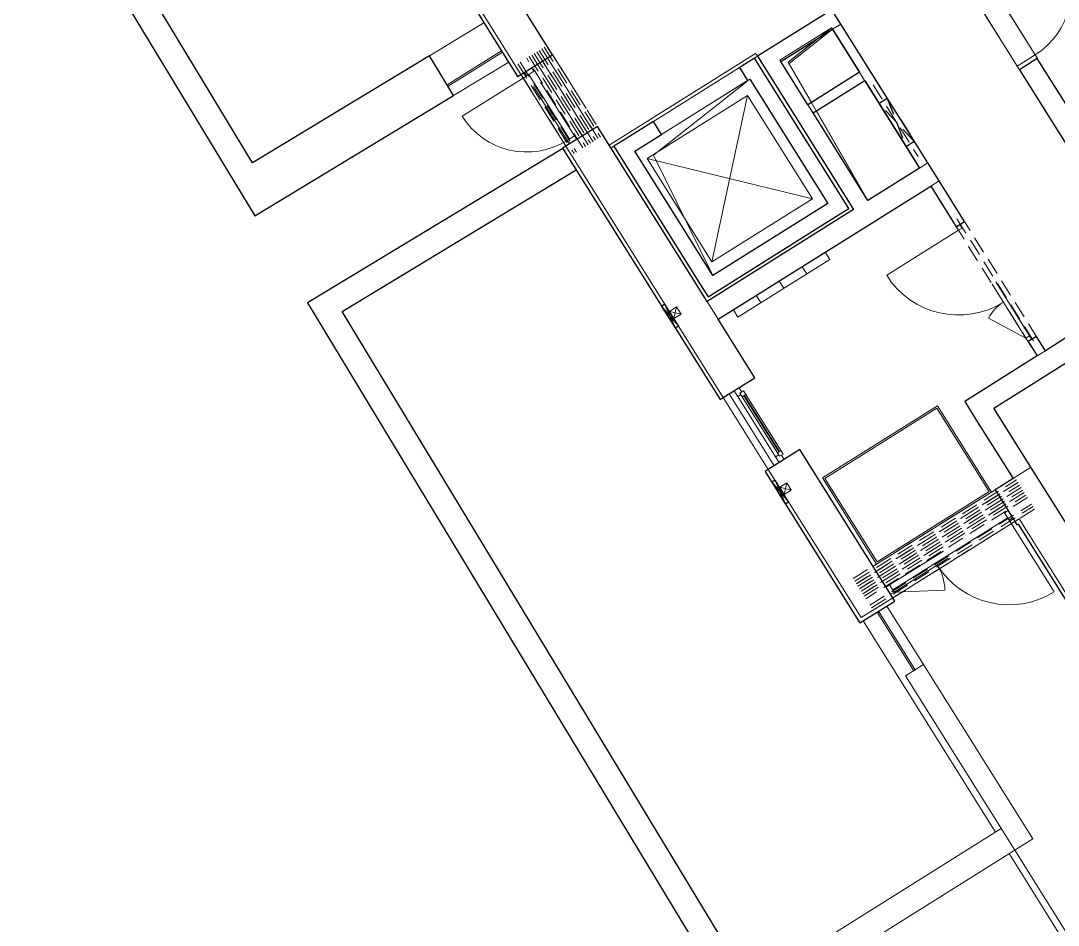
# Model space of a CAD drawing. Header units: millimetres. Extents: x -9129 to 220959, y -4760 to 72638.
# Drawn here: x 147507 to 159750, y 17535 to 28209 of the extents above; entities that cross this region are included whole.
import ezdxf

# ---------------------------------------------------------------- set-up
doc = ezdxf.new("R2010")
doc.units = ezdxf.units.MM
doc.linetypes.add('HA_Dash_3mm-S1mm', pattern=[300, 200, -100])
doc.linetypes.add('HA_DashDot_2_2mm-S0_6mm', pattern=[1650, 750, -450, 0, -450])
for name, color, linetype, lineweight in [('A-CLNG-____-OTLN', 9, 'Continuous', 9), ('A-DETL-____-OTLN', 9, 'Continuous', 25), ('A-DETL-____-THIN', 9, 'Continuous', 9), ('A-DETL-GENF-OTLN', 9, 'Continuous', 9), ('A-DOOR-____-MCUT', 9, 'HA_DashDot_2_2mm-S0_6mm', 9), ('A-DOOR-____-OTLN', 9, 'Continuous', 9), ('A-DOOR-FRAM-MCUT', 9, 'Continuous', 9), ('A-DOOR-FRAM-OTLN', 9, 'Continuous', 9), ('A-FLOR-____-OTLN', 9, 'Continuous', 9), ('A-FLOR-HRAL-OTLN', 9, 'Continuous', 9), ('A-GENM-____-HDLN', 9, 'HA_Dash_3mm-S1mm', 9), ('A-GENM-____-MCUT', 9, 'HA_Dash_3mm-S1mm', 25), ('A-GENM-____-OTLN', 9, 'Continuous', 9), ('A-GLAZ-____-MCUT', 9, 'Continuous', 5), ('A-GLAZ-____-OTLN', 9, 'Continuous', 5), ('A-WALL-____-MCUT', 9, 'Continuous', 25), ('A-WALL-____-OTLN', 9, 'Continuous', 9), ('I-WALL-____-MCUT', 9, 'Continuous', 25), ('I-WALL-____-OTLN', 9, 'Continuous', 9), ('M-HVAC-DUCT-OTLN', 9, 'Continuous', 9)]:
    doc.layers.add(name, color=color, linetype=linetype, lineweight=lineweight)

# ---------------------------------------------------------------- blocks, each defined once
blk = doc.blocks.new('HA_DR_Single_Swing_Solid - In_BJ_900x2100_Vstup-2040222-schema POHLEDU D_140_6400')
at = {"layer": 'A-DOOR-____-MCUT'}
for p, q in [((-450, 125), (450, 125)), ((-450, -125), (450, -125))]:
    blk.add_line(p, q, dxfattribs=at)
at = {"layer": 'A-DOOR-____-OTLN'}
for p, q in [((-500, 125), (500, 125)), ((-500, -125), (500, -125))]:
    blk.add_line(p, q, dxfattribs=at)
at = {"layer": 'A-DOOR-____-OTLN', "lineweight": 5}
blk.add_line((450, -1025), (450, -125), dxfattribs=at)
blk.add_arc((450, -125), 900, 180, 270, dxfattribs=at)
at = {"layer": 'A-DOOR-FRAM-MCUT'}
for p, q in [((-450, 125), (-500, 125)), ((-450, -125), (-450, 125)), ((500, 125), (450, 125)), ((450, 125), (450, -125)), ((-500, -125), (-450, -125)), ((450, -125), (500, -125))]:
    blk.add_line(p, q, dxfattribs=at)
blk = doc.blocks.new('HA_DR_Double_Swing_Solid_wCasing - In_OBJ_1500x2100_1000-1799535-schema POHLEDU D_140_6400')
at = {"layer": 'A-DOOR-____-MCUT'}
for p, q in [((-750, 57), (750, 57)), ((-750, 7), (750, 7))]:
    blk.add_line(p, q, dxfattribs=at)
at = {"layer": 'A-DOOR-____-OTLN', "lineweight": 5}
for p, q in [((750, 1057), (750, 57)), ((-317, 307), (-750, 57))]:
    blk.add_line(p, q, dxfattribs=at)
for centre, radius, start, end in [((750, 57), 1000, 90, 180), ((-750, 57), 500, 360, 30)]:
    blk.add_arc(centre, radius, start, end, dxfattribs=at)
at = {"layer": 'A-DOOR-FRAM-MCUT'}
for p, q in [((-800, 57), (-750, 57)), ((-750, 7), (-800, 7)), ((-750, 57), (-750, 7)), ((750, 57), (800, 57)), ((750, 7), (750, 57)), ((800, 7), (750, 7))]:
    blk.add_line(p, q, dxfattribs=at)
blk = doc.blocks.new('HA_WD_SinglePanel - 1000x2400-1662822-schema POHLEDU D_140_6400')
at = {"layer": 'A-GLAZ-____-MCUT'}
for p, q in [((-420, 70), (-500, 70)), ((-500, 0), (-440, 0)), ((-440, -25), (-440, 25)), ((-440, 25), (-390, 25)), ((-420, 25), (-420, 70)), ((-390, 25), (-390, -25)), ((390, 5), (-390, 5)), ((390, -25), (390, 25)), ((390, 25), (440, 25)), ((500, 70), (420, 70)), ((420, 70), (420, 25)), ((440, 25), (440, -25)), ((440, 0), (500, 0)), ((-390, -25), (-440, -25)), ((390, -5), (-390, -5)), ((440, -25), (390, -25))]:
    blk.add_line(p, q, dxfattribs=at)
at = {"layer": 'A-GLAZ-____-OTLN'}
for p, q in [((440, 25), (-440, 25)), ((-440, -25), (-440, 25)), ((420, 70), (-420, 70)), ((390, 25), (-390, 25)), ((440, 25), (440, -25)), ((-440, -25), (440, -25)), ((390, -25), (-390, -25))]:
    blk.add_line(p, q, dxfattribs=at)
blk = doc.blocks.new('HA_GM_Shaft_Rectangle - Default-1963429-schema POHLEDU D_140_6400')
at = {"layer": 'A-DETL-GENF-OTLN'}
for p, q in [((160, -160), (1600, 0)), ((0, -1735), (160, -160))]:
    blk.add_line(p, q, dxfattribs=at)
at = {"layer": 'A-GENM-____-OTLN'}
blk.add_line((370, 0), (1570, 0), dxfattribs=at)
blk = doc.blocks.new('HA_GM_Shaft_Rectangle - Default-1963431-schema POHLEDU D_140_6400')
at = {"layer": 'A-DETL-GENF-OTLN'}
for p, q in [((51, -620), (72, -72)), ((72, -72), (540, -20)), ((0, -1955), (47, -735))]:
    blk.add_line(p, q, dxfattribs=at)
blk = doc.blocks.new('HA_GM_Shaft_Rectangle - Default-1963435-schema POHLEDU D_140_6400')
at = {"layer": 'A-DETL-GENF-OTLN'}
for p, q in [((160, -160), (1600, 0)), ((0, -1735), (160, -160))]:
    blk.add_line(p, q, dxfattribs=at)
at = {"layer": 'A-GENM-____-OTLN'}
for p, q in [((0, -1735), (0, 0)), ((0, 0), (1600, 0)), ((1600, 0), (1600, -1735)), ((1600, -1735), (0, -1735))]:
    blk.add_line(p, q, dxfattribs=at)
blk = doc.blocks.new('HA_GM_Shaft_Rectangle - Default-1963437-schema POHLEDU D_140_6400')
at = {"layer": 'A-DETL-GENF-OTLN'}
for p, q in [((72, -72), (720, 0)), ((0, -1955), (72, -72))]:
    blk.add_line(p, q, dxfattribs=at)
at = {"layer": 'A-GENM-____-OTLN'}
for p, q in [((0, -1955), (0, 0)), ((0, 0), (720, 0)), ((720, 0), (720, -1955)), ((720, -1955), (0, -1955))]:
    blk.add_line(p, q, dxfattribs=at)
blk = doc.blocks.new('HA_DR_Double_Swing_Solid_FrameButt - In_FAS_1600x2350_1000-1958729-schema POHLEDU D_140_6400')
at = {"layer": 'A-DOOR-____-MCUT'}
for p, q in [((-800, -70), (800, -70)), ((-800, -170), (800, -170))]:
    blk.add_line(p, q, dxfattribs=at)
at = {"layer": 'A-DOOR-____-OTLN', "lineweight": 5}
for p, q in [((-280, -470), (-800, -170)), ((800, -1170), (800, -170))]:
    blk.add_line(p, q, dxfattribs=at)
for centre, radius, start, end in [((-800, -170), 600, 330, 360), ((800, -170), 1000, 180, 270)]:
    blk.add_arc(centre, radius, start, end, dxfattribs=at)
at = {"layer": 'A-DOOR-FRAM-MCUT'}
for p, q in [((-800, -70), (-850, -70)), ((-800, -170), (-800, -70)), ((850, -70), (800, -70)), ((800, -70), (800, -170)), ((-850, -170), (-800, -170)), ((800, -170), (850, -170))]:
    blk.add_line(p, q, dxfattribs=at)
at = {"layer": 'A-DOOR-FRAM-OTLN', "linetype": 'HA_DashDot_2_2mm-S0_6mm'}
for p, q in [((850, 220), (-850, 220)), ((850, -220), (-850, -220))]:
    blk.add_line(p, q, dxfattribs=at)
blk = doc.blocks.new('Cistici zona_ram - Cistici zona_ram-1710819-schema POHLEDU D_140_6400')
at = {"layer": 'A-GENM-____-OTLN'}
for p, q in [((-29010, -3652), (-30210, -3652)), ((-30210, -3652), (-30210, -5252)), ((-30190, -5232), (-30190, -3672)), ((-30190, -3672), (-29030, -3672)), ((-29030, -3672), (-29030, -5232)), ((-29010, -5252), (-29010, -3652)), ((-30210, -5252), (-29010, -5252)), ((-29030, -5232), (-30190, -5232))]:
    blk.add_line(p, q, dxfattribs=at)
blk = doc.blocks.new('HA_DR_Single_Swing_Solid_ButtFrame - In_FAS_900x2350_Unik-1926024-schema POHLEDU D_140_6400')
at = {"layer": 'A-DOOR-____-MCUT'}
for p, q in [((-450, 170), (450, 170)), ((-450, 70), (450, 70))]:
    blk.add_line(p, q, dxfattribs=at)
at = {"layer": 'A-DOOR-____-OTLN', "lineweight": 5}
blk.add_line((450, 1070), (450, 170), dxfattribs=at)
blk.add_arc((450, 170), 900, 90, 180, dxfattribs=at)
at = {"layer": 'A-DOOR-FRAM-MCUT'}
for p, q in [((-500, 170), (-450, 170)), ((-450, 170), (-450, 70)), ((450, 170), (500, 170)), ((450, 70), (450, 170)), ((-450, 70), (-500, 70)), ((500, 70), (450, 70))]:
    blk.add_line(p, q, dxfattribs=at)
at = {"layer": 'A-DOOR-FRAM-OTLN', "linetype": 'HA_DashDot_2_2mm-S0_6mm'}
for p, q in [((500, 220), (-500, 220)), ((500, -220), (-500, -220))]:
    blk.add_line(p, q, dxfattribs=at)
blk = doc.blocks.new('TB_Porotherm KP11_5_1000mm - TB_Porotherm KP11_5_1000mm-1863649-schema POHLEDU D_140_6400')
at = {"layer": 'A-GENM-____-HDLN'}
for p, q in [((-500, 57.5), (500, 57.5)), ((-500, 0), (500, 0)), ((500, -57.5), (-500, -57.5))]:
    blk.add_line(p, q, dxfattribs=at)
blk = doc.blocks.new('TB_Porotherm KP11_5_1750mm - TB_Porotherm KP11_5_1750mm-1871670-schema POHLEDU D_140_6400')
at = {"layer": 'A-GENM-____-HDLN'}
for p, q in [((-875, 57.5), (875, 57.5)), ((-875, 0), (875, 0)), ((875, -57.5), (-875, -57.5))]:
    blk.add_line(p, q, dxfattribs=at)
blk = doc.blocks.new('TB_Porotherm KP7_1250mm - TB_Porotherm KP7_1250mm-1864450-schema POHLEDU D_140_6400')
at = {"layer": 'A-GENM-____-HDLN'}
for p, q in [((-625, 35), (625, 35)), ((-625, 0), (625, 0)), ((625, -35), (-625, -35))]:
    blk.add_line(p, q, dxfattribs=at)
blk = doc.blocks.new('TB_Porotherm KP7_2250mm - TB_Porotherm KP7_2250mm-1893974-schema POHLEDU D_140_6400')
at = {"layer": 'A-GENM-____-HDLN'}
for p, q in [((-1125, 35), (1125, 35)), ((-1125, 0), (1125, 0)), ((1125, -35), (-1125, -35))]:
    blk.add_line(p, q, dxfattribs=at)
blk = doc.blocks.new('HA_GM_Opening_Rectangle_WallBased - Default-2007272-schema POHLEDU D_140_6400')
at = {"layer": 'A-GENM-____-MCUT'}
for p, q in [((425, 57.5), (-175, -57.5)), ((-175, 57.5), (425, -57.5)), ((-175, 57.5), (-175, -57.5)), ((-175, 57.5), (425, 57.5)), ((425, 57.5), (425, -57.5)), ((-175, -57.5), (425, -57.5))]:
    blk.add_line(p, q, dxfattribs=at)
blk = doc.blocks.new('185-01_OBJEKT C_Central_rvt-5-schema POHLEDU D_140_6400')
at = {"layer": 'A-DETL-____-OTLN'}
for p, q in [((-22348, 24863), (-22387, 24839)), ((-22189, 24609), (-22348, 24863)), ((-22348, 24863), (-22227, 24585)), ((-22387, 24839), (-22227, 24585)), ((-22387, 24839), (-22189, 24609)), ((-22227, 24585), (-22189, 24609)), ((-21048, 22787), (-21086, 22763)), ((-20889, 22533), (-21048, 22787)), ((-21048, 22787), (-20927, 22509)), ((-21086, 22763), (-20927, 22509)), ((-21086, 22763), (-20889, 22533)), ((-20927, 22509), (-20889, 22533))]:
    blk.add_line(p, q, dxfattribs=at)
at = {"layer": 'A-DETL-____-THIN'}
for p, q in [((-22559, 26585), (-21373, 27328)), ((-21373, 27328), (-21795, 25364)), ((-21373, 27328), (-20608, 26107)), ((-21795, 25364), (-22559, 26585)), ((-22559, 26585), (-20608, 26107)), ((-20608, 26107), (-21795, 25364)), ((-21540, 24798), (-20456, 25477)), ((-20456, 25477), (-20403, 25393)), ((-20403, 25393), (-21487, 24713)), ((-20674, 25223), (-20727, 25307)), ((-20945, 25053), (-20998, 25138)), ((-21216, 24883), (-21269, 24968)), ((-21487, 24713), (-21540, 24798))]:
    blk.add_line(p, q, dxfattribs=at)
at = {"layer": 'A-FLOR-____-OTLN'}
for p, q in [((-23006, 26741), (-21277, 27824)), ((-21277, 27824), (-21256, 27790)), ((-23953, 27576), (-23475, 26813)), ((-21591, 23805), (-21060, 22957)), ((-19659, 21492), (-18303, 22342)), ((-18218, 22301), (-19659, 21398)), ((-20008, 21126), (-18447, 18634)), ((-18287, 18380), (-17125, 16524))]:
    blk.add_line(p, q, dxfattribs=at)
at = {"layer": 'A-WALL-____-MCUT'}
for p, q in [((-27005, 32213), (-24086, 27552)), ((-23675, 27809), (-26031, 31572)), ((-24047, 27576), (-23675, 27809)), ((-24086, 27552), (-24047, 27576)), ((-23144, 26962), (-23517, 26728)), ((-21851, 24898), (-23144, 26962)), ((-23517, 26728), (-23555, 26704)), ((-23555, 26704), (-21697, 23738)), ((-21286, 23996), (-21718, 24686)), ((-21659, 23762), (-21286, 23996)), ((-21697, 23738), (-21659, 23762)), ((-20755, 23148), (-21128, 22915)), ((-19659, 21398), (-20755, 23148)), ((-21128, 22915), (-21166, 22891)), ((-17165, 21562), (-18028, 22939)), ((-21166, 22891), (-20070, 21141)), ((-18240, 22806), (-18401, 22705)), ((-18401, 22705), (-18452, 22673)), ((-18452, 22673), (-18218, 22301)), ((-18218, 22301), (-18194, 22262)), ((-18194, 22262), (-18181, 22270)), ((-18181, 22270), (-17250, 20783)), ((-20046, 21103), (-19635, 21360)), ((-19635, 21360), (-19659, 21398)), ((-20070, 21141), (-20046, 21103))]:
    blk.add_line(p, q, dxfattribs=at)
at = {"layer": 'A-WALL-____-MCUT', "lineweight": 9}
for p, q in [((-26967, 32237), (-24047, 27576)), ((-24047, 27576), (-26967, 32237)), ((-20272, 28170), (-20370, 28109)), ((-20661, 27219), (-20600, 27121)), ((-23517, 26728), (-21659, 23762)), ((-21659, 23762), (-23517, 26728)), ((-19343, 26469), (-19245, 26531)), ((-19112, 26319), (-19210, 26258)), ((-21851, 24898), (-21718, 24686)), ((-17954, 24253), (-17857, 24314)), ((-21128, 22915), (-20032, 21165)), ((-20032, 21165), (-21128, 22915)), ((-18028, 22939), (-18240, 22806)), ((-18240, 22806), (-18028, 22939)), ((-18218, 22301), (-18205, 22308)), ((-18205, 22308), (-18218, 22301)), ((-18167, 22332), (-18205, 22308)), ((-18167, 22332), (-17212, 20807)), ((-17212, 20807), (-18167, 22332)), ((-20032, 21165), (-19659, 21398)), ((-19659, 21398), (-20032, 21165))]:
    blk.add_line(p, q, dxfattribs=at)
at = {"layer": 'I-WALL-____-MCUT'}
for p, q in [((-20378, 28340), (-21256, 27790)), ((-20272, 28170), (-20378, 28340)), ((-19723, 27293), (-20272, 28170)), ((-20980, 27727), (-20370, 28109)), ((-20370, 28109), (-20051, 27601)), ((-21442, 27674), (-21467, 27658)), ((-21289, 27769), (-21442, 27674)), ((-20177, 25994), (-21289, 27769)), ((-21256, 27790), (-21149, 27621)), ((-20661, 27219), (-20980, 27727)), ((-17953, 27765), (-18165, 27632)), ((-17266, 26667), (-17953, 27765)), ((-21467, 27658), (-21372, 27505)), ((-21149, 27621), (-20122, 25981)), ((-20051, 27601), (-20661, 27219)), ((-18165, 27632), (-16586, 25111)), ((-21372, 27505), (-21346, 27521)), ((-21346, 27521), (-20425, 26051)), ((-20600, 27121), (-19990, 27503)), ((-19990, 27503), (-19820, 27232)), ((-19820, 27232), (-19502, 26724)), ((-19404, 26785), (-19723, 27293)), ((-19953, 26087), (-20600, 27121)), ((-22484, 27021), (-22798, 26824)), ((-22389, 26868), (-22484, 27021)), ((-22798, 26824), (-22951, 26729)), ((-22702, 26672), (-22389, 26868)), ((-22951, 26729), (-21934, 25106)), ((-19502, 26724), (-19343, 26469)), ((-19245, 26531), (-19404, 26785)), ((-21781, 25201), (-22702, 26672)), ((-19343, 26469), (-19953, 26087)), ((-19112, 26319), (-19245, 26531)), ((-21718, 24686), (-19210, 26258)), ((-19210, 26258), (-18910, 25779)), ((-18812, 25840), (-19112, 26319)), ((-20122, 25981), (-21851, 24898)), ((-20425, 26051), (-21781, 25201)), ((-20330, 25898), (-20177, 25994)), ((-21838, 24953), (-20330, 25898)), ((-18910, 25779), (-18812, 25840)), ((-21934, 25106), (-21838, 24953)), ((-17963, 24484), (-18061, 24423)), ((-18061, 24423), (-17954, 24253)), ((-17857, 24314), (-17963, 24484)), ((-17603, 24474), (-17857, 24314)), ((-17954, 24253), (-18810, 23717)), ((-18466, 23638), (-17470, 24262)), ((-18810, 23717), (-18678, 23505)), ((-18028, 22939), (-18466, 23638)), ((-18678, 23505), (-18240, 22806))]:
    blk.add_line(p, q, dxfattribs=at)
at = {"layer": 'M-HVAC-DUCT-OTLN', "lineweight": 5}
for p, q in [((-22294, 24780), (-22210, 24833)), ((-22156, 24748), (-22294, 24780)), ((-22241, 24695), (-22294, 24780)), ((-22241, 24695), (-22210, 24833)), ((-22156, 24748), (-22241, 24695)), ((-22210, 24833), (-22156, 24748)), ((-20993, 22703), (-20909, 22756)), ((-20993, 22703), (-20909, 22756)), ((-20856, 22671), (-20993, 22703)), ((-20940, 22618), (-20993, 22703)), ((-20856, 22671), (-20993, 22703)), ((-20940, 22618), (-20993, 22703)), ((-20940, 22618), (-20909, 22756)), ((-20940, 22618), (-20909, 22756)), ((-20856, 22671), (-20940, 22618)), ((-20856, 22671), (-20940, 22618)), ((-20909, 22756), (-20856, 22671)), ((-20909, 22756), (-20856, 22671))]:
    blk.add_line(p, q, dxfattribs=at)
at = {"layer": 'A-DOOR-____-OTLN', "lineweight": 9}
for name, p, rotation in [('HA_DR_Single_Swing_Solid - In_BJ_900x2100_Vstup-2040222-schema POHLEDU D_140_6400', (-18324, 28122), 122.0612494774555), ('HA_DR_Single_Swing_Solid_ButtFrame - In_FAS_900x2350_Unik-1926024-schema POHLEDU D_140_6400', (-23596, 27269), 122.0612494774554), ('HA_DR_Double_Swing_Solid_wCasing - In_OBJ_1500x2100_1000-1799535-schema POHLEDU D_140_6400', (-18437, 25131), 122.0612494774555), ('HA_DR_Double_Swing_Solid_FrameButt - In_FAS_1600x2350_1000-1958729-schema POHLEDU D_140_6400', (-19055, 22036), 32.06124947745568)]:
    blk.add_blockref(name, p, dxfattribs=dict(at, rotation=rotation))
at = {"layer": 'A-GENM-____-OTLN', "lineweight": 9}
for name, p, rotation in [('HA_GM_Shaft_Rectangle - Default-1963437-schema POHLEDU D_140_6400', (-20991, 27744), 32.06124947745543), ('TB_Porotherm KP7_1250mm - TB_Porotherm KP7_1250mm-1864450-schema POHLEDU D_140_6400', (-23439, 27367), 302.0612494774558), ('HA_GM_Shaft_Rectangle - Default-1963431-schema POHLEDU D_140_6400', (-20991, 27744), 32.06124947745543), ('TB_Porotherm KP7_1250mm - TB_Porotherm KP7_1250mm-1864450-schema POHLEDU D_140_6400', (-23617, 27256), 302.0612494774558), ('TB_Porotherm KP7_1250mm - TB_Porotherm KP7_1250mm-1864450-schema POHLEDU D_140_6400', (-23557, 27293), 302.0612494774558), ('TB_Porotherm KP7_1250mm - TB_Porotherm KP7_1250mm-1864450-schema POHLEDU D_140_6400', (-23498, 27330), 302.0612494774558), ('TB_Porotherm KP7_1250mm - TB_Porotherm KP7_1250mm-1864450-schema POHLEDU D_140_6400', (-23752, 27171), 302.0612494774558), ('HA_GM_Shaft_Rectangle - Default-1963429-schema POHLEDU D_140_6400', (-22702, 26672), 32.06124947745543), ('HA_GM_Shaft_Rectangle - Default-1963435-schema POHLEDU D_140_6400', (-22702, 26672), 32.06124947745543), ('TB_Porotherm KP11_5_1000mm - TB_Porotherm KP11_5_1000mm-1863649-schema POHLEDU D_140_6400', (-19626, 27030), 302.0612494774558), ('HA_GM_Opening_Rectangle_WallBased - Default-2007272-schema POHLEDU D_140_6400', (-19679, 27114), 302.0612494774555), ('TB_Porotherm KP11_5_1750mm - TB_Porotherm KP11_5_1750mm-1871670-schema POHLEDU D_140_6400', (-18437, 25131), 302.0612494774558), ('Cistici zona_ram - Cistici zona_ram-1710819-schema POHLEDU D_140_6400', (0, 0), 302.0612494774558), ('TB_Porotherm KP7_2250mm - TB_Porotherm KP7_2250mm-1893974-schema POHLEDU D_140_6400', (-19153, 22193), 32.06124947745571), ('TB_Porotherm KP7_2250mm - TB_Porotherm KP7_2250mm-1893974-schema POHLEDU D_140_6400', (-19116, 22133), 32.06124947745571), ('TB_Porotherm KP7_2250mm - TB_Porotherm KP7_2250mm-1893974-schema POHLEDU D_140_6400', (-19079, 22074), 32.06124947745571), ('TB_Porotherm KP7_2250mm - TB_Porotherm KP7_2250mm-1893974-schema POHLEDU D_140_6400', (-19042, 22015), 32.06124947745571), ('TB_Porotherm KP7_2250mm - TB_Porotherm KP7_2250mm-1893974-schema POHLEDU D_140_6400', (-18957, 21879), 32.06124947745602)]:
    blk.add_blockref(name, p, dxfattribs=dict(at, rotation=rotation))
at = {"layer": 'A-GLAZ-____-OTLN', "lineweight": 9, "rotation": 122.0612494774554}
blk.add_blockref('HA_WD_SinglePanel - 1000x2400-1662822-schema POHLEDU D_140_6400', (-21207, 23455), dxfattribs=at)
blk = doc.blocks.new('HA_GM_Shaft_Rectangle - Default-2321902-schema POHLEDU D_140_6400')
at = {"layer": 'A-DETL-GENF-OTLN'}
for p, q in [((72, -72), (720, 0)), ((52, -600), (72, -72)), ((0, -1935), (47, -715))]:
    blk.add_line(p, q, dxfattribs=at)
blk = doc.blocks.new('Railing - Railing-1833920-schema POHLEDU D_140_6400')
at = {"layer": 'A-FLOR-HRAL-OTLN'}
for p, q in [((-24275, 27855), (-24917, 27453)), ((-24907, 27436), (-24265, 27838)), ((-24907, 27436), (-24915, 27450))]:
    blk.add_line(p, q, dxfattribs=at)
blk = doc.blocks.new('Railing - Railing-1835190-schema POHLEDU D_140_6400')
at = {"layer": 'A-FLOR-HRAL-OTLN'}
for p, q in [((-19835, 21217), (-19818, 21228)), ((-19835, 21217), (-19410, 20539)), ((-19393, 20550), (-19818, 21228)), ((-19393, 20550), (-19410, 20539))]:
    blk.add_line(p, q, dxfattribs=at)

msp = doc.modelspace()

# ---------------------------------------------------------------- linework, layer by layer
at = {"layer": 'A-CLNG-____-OTLN'}
for p, q in [((156166, 27768), (156201, 27790)), ((154472, 26707), (154506, 26728))]:
    msp.add_line(p, q, dxfattribs=at)
at = {"layer": 'A-FLOR-____-OTLN'}
for p, q in [((159238, 22301), (157797, 21398)), ((157728, 21302), (158160, 20611)), ((159236, 18422), (160325, 16685))]:
    msp.add_line(p, q, dxfattribs=at)
at = {"layer": 'A-WALL-____-MCUT'}
for p, q in [((143518, 37061), (150270, 25907)), ((150242, 26533), (143928, 36964)), ((152330, 27797), (150242, 26533)), ((152615, 27327), (152330, 27797)), ((150270, 25907), (152615, 27327)), ((153902, 26703), (150889, 24879)), ((151301, 24778), (154061, 26449)), ((150889, 24879), (155861, 16662)), ((156115, 16821), (151301, 24778))]:
    msp.add_line(p, q, dxfattribs=at)
at = {"layer": 'A-WALL-____-OTLN'}
for p, q in [((152330, 27797), (152973, 28186)), ((153265, 27720), (152615, 27327)), ((153939, 26728), (153408, 27576)), ((156328, 22915), (155797, 23762)), ((157948, 20478), (158160, 20611)), ((158160, 20611), (159448, 18555)), ((159236, 18422), (157948, 20478)), ((156115, 16821), (159077, 18676)), ((159448, 18555), (156016, 16405))]:
    msp.add_line(p, q, dxfattribs=at)
at = {"layer": 'I-WALL-____-OTLN'}
for p, q in [((157087, 28109), (156476, 27726)), ((154972, 27020), (155989, 27657)), ((156110, 27520), (154754, 26671)), ((157279, 25993), (155618, 24953))]:
    msp.add_line(p, q, dxfattribs=at)

# ---------------------------------------------------------------- block references
at = {"color": 50, "lineweight": 5}
msp.add_blockref('185-01_OBJEKT C_Central_rvt-5-schema POHLEDU D_140_6400', (177456, 0), dxfattribs=at)
at = {"layer": 'A-FLOR-HRAL-OTLN'}
for name in ['Railing - Railing-1833920-schema POHLEDU D_140_6400', 'Railing - Railing-1835190-schema POHLEDU D_140_6400']:
    msp.add_blockref(name, (177456, 0), dxfattribs=at)
at = {"layer": 'A-GENM-____-OTLN', "lineweight": 5, "rotation": 32.06124947745551}
msp.add_blockref('HA_GM_Shaft_Rectangle - Default-2321902-schema POHLEDU D_140_6400', (156476, 27727), dxfattribs=at)

doc.saveas('drawing.dxf')
